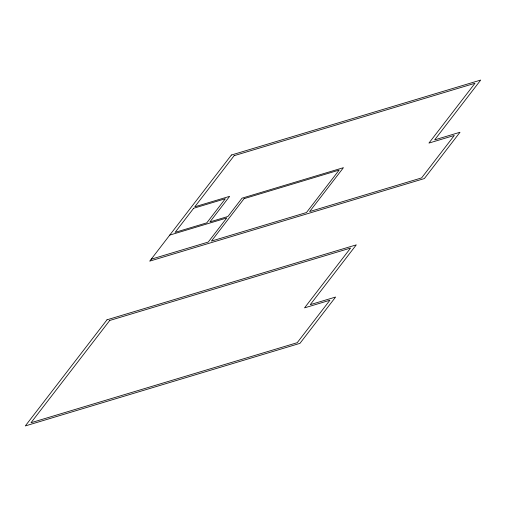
<?xml version="1.0" encoding="UTF-8"?>
<svg xmlns="http://www.w3.org/2000/svg" width="506" height="506" viewBox="0 0 506 506"><rect width="100%" height="100%" fill="white"/><g stroke="black" fill="none" stroke-linecap="round" stroke-linejoin="round"><path stroke-width="0.76" d="M169.757 235.094L226.802 217.947L208.232 242.064L151.186 259.211M231.4 155.026L149.706 261.14L424.357 178.561L460.005 132.256L434.654 139.884L480.7 80.068L231.4 155.026M106.994 319.811L25.3 425.932L299.95 343.353L335.604 297.047L310.248 304.669L356.294 244.86L106.994 319.811M193.665 208.263L175.095 232.38L206.79 222.849L225.353 198.731L193.665 208.263M234.139 155.684L194.778 206.815L229.635 196.334L209.958 221.9L227.915 216.498L242.026 198.169L343.435 167.676L309.64 211.571L421.618 177.903L454.293 135.456L428.943 143.078L474.989 83.269L234.139 155.684M109.732 320.475L31.011 422.731L297.212 342.695L329.893 300.248L304.536 307.869L350.588 248.06L109.732 320.475M244.082 198.662L211.4 241.109L306.472 212.526L339.153 170.079L244.082 198.662"/></g></svg>
